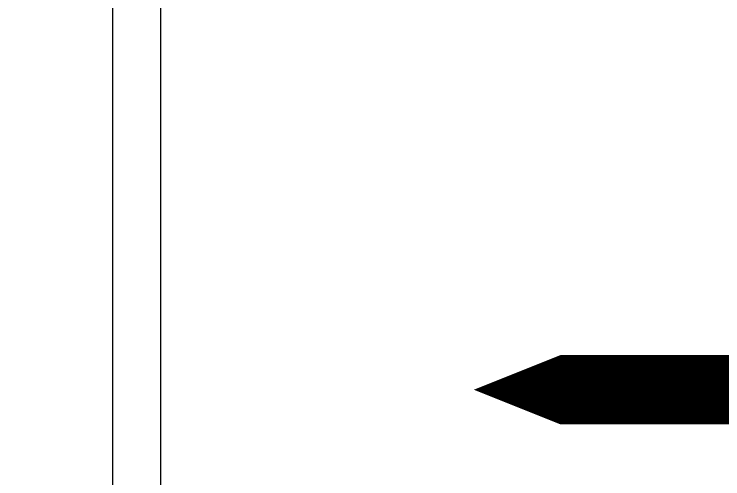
# Model space of a CAD drawing. Extents: x 0 to 210250, y -124674 to 148500.
# Drawn here: x 181222 to 182694, y -108024 to -107059 of the extents above; entities that cross this region are included whole.
import ezdxf

# ---------------------------------------------------------------- set-up
doc = ezdxf.new("R2010")
doc.units = 0
doc.header["$LTSCALE"] = 400
doc.layers.get('0').update_dxf_attribs({"linetype": 'CONTINUOUS'})
doc.layers.add('DIM', color=2, linetype='CONTINUOUS')
doc.styles.add('CHINESET', font='romans.shx', dxfattribs={"bigfont": 'chineset.shx'})
doc.styles.get("Standard").update_dxf_attribs({"font": 'ISOCP.SHX', "bigfont": 'CHINESET.SHX'})
doc.dimstyles.new('AM_ISO$7', dxfattribs={"dimscale": 300, "dimtxt": 3.5, "dimasz": 3.5, "dimexe": 1, "dimexo": 1, "dimgap": 1.5, "dimtad": 1, "dimdsep": 46, "dimtxsty": 'Standard', "dimcen": 0, "dimclrd": 256, "dimclre": 256, "dimclrt": 256, "dimadec": 0, "dimazin": 2, "dimtp": 0.1, "dimtm": 0.1, "dimtfac": 0.71, "dimtmove": 0, "dimatfit": 3, "dimfxl": 0, "dimlwd": -1, "dimlwe": -1, "dimarcsym": 0})

# ---------------------------------------------------------------- blocks, each defined once
blk = doc.blocks.new('實心雙向箭頭')
at = {"color": 0, "ltscale": 0.5}
blk.add_lwpolyline([(0, -11.057, 0, 4.5, 0), (0, -5.432, 2.25, 2.25, 0), (0, 5.432, 4.5, 0, 0), (0, 11.057, 0, 0, 0)], format="xyseb", dxfattribs=at)

msp = doc.modelspace()

# ---------------------------------------------------------------- linework, layer by layer
msp.add_lwpolyline([(181426.643, -120303.335), (181526.643, -120303.335), (181526.643, -97663.335), (181426.643, -97663.335)], close=True)

# ---------------------------------------------------------------- block references
at = {"layer": 'DIM', "xscale": 64.20608678093832, "yscale": 64.20608678093832, "zscale": 64.20608678093832, "rotation": 270}
msp.add_blockref('實心雙向箭頭', (182886.844, -107838.662), dxfattribs=at)

# ---------------------------------------------------------------- leaders
at = {"layer": 'DIM'}
msp.add_leader([(180781.643, -112237.747), (192131.742, -95990.951), (199320.583, -95990.951)], dimstyle='AM_ISO$7', override={"dimscale": 250, "dimtxt": 3, "dimasz": 3, "dimgap": 1, "dimtad": 1, "dimtxsty": 'CHINESET', "dimclrt": 256, "dimtdec": 2}, dxfattribs=at)

doc.saveas('drawing.dxf')
